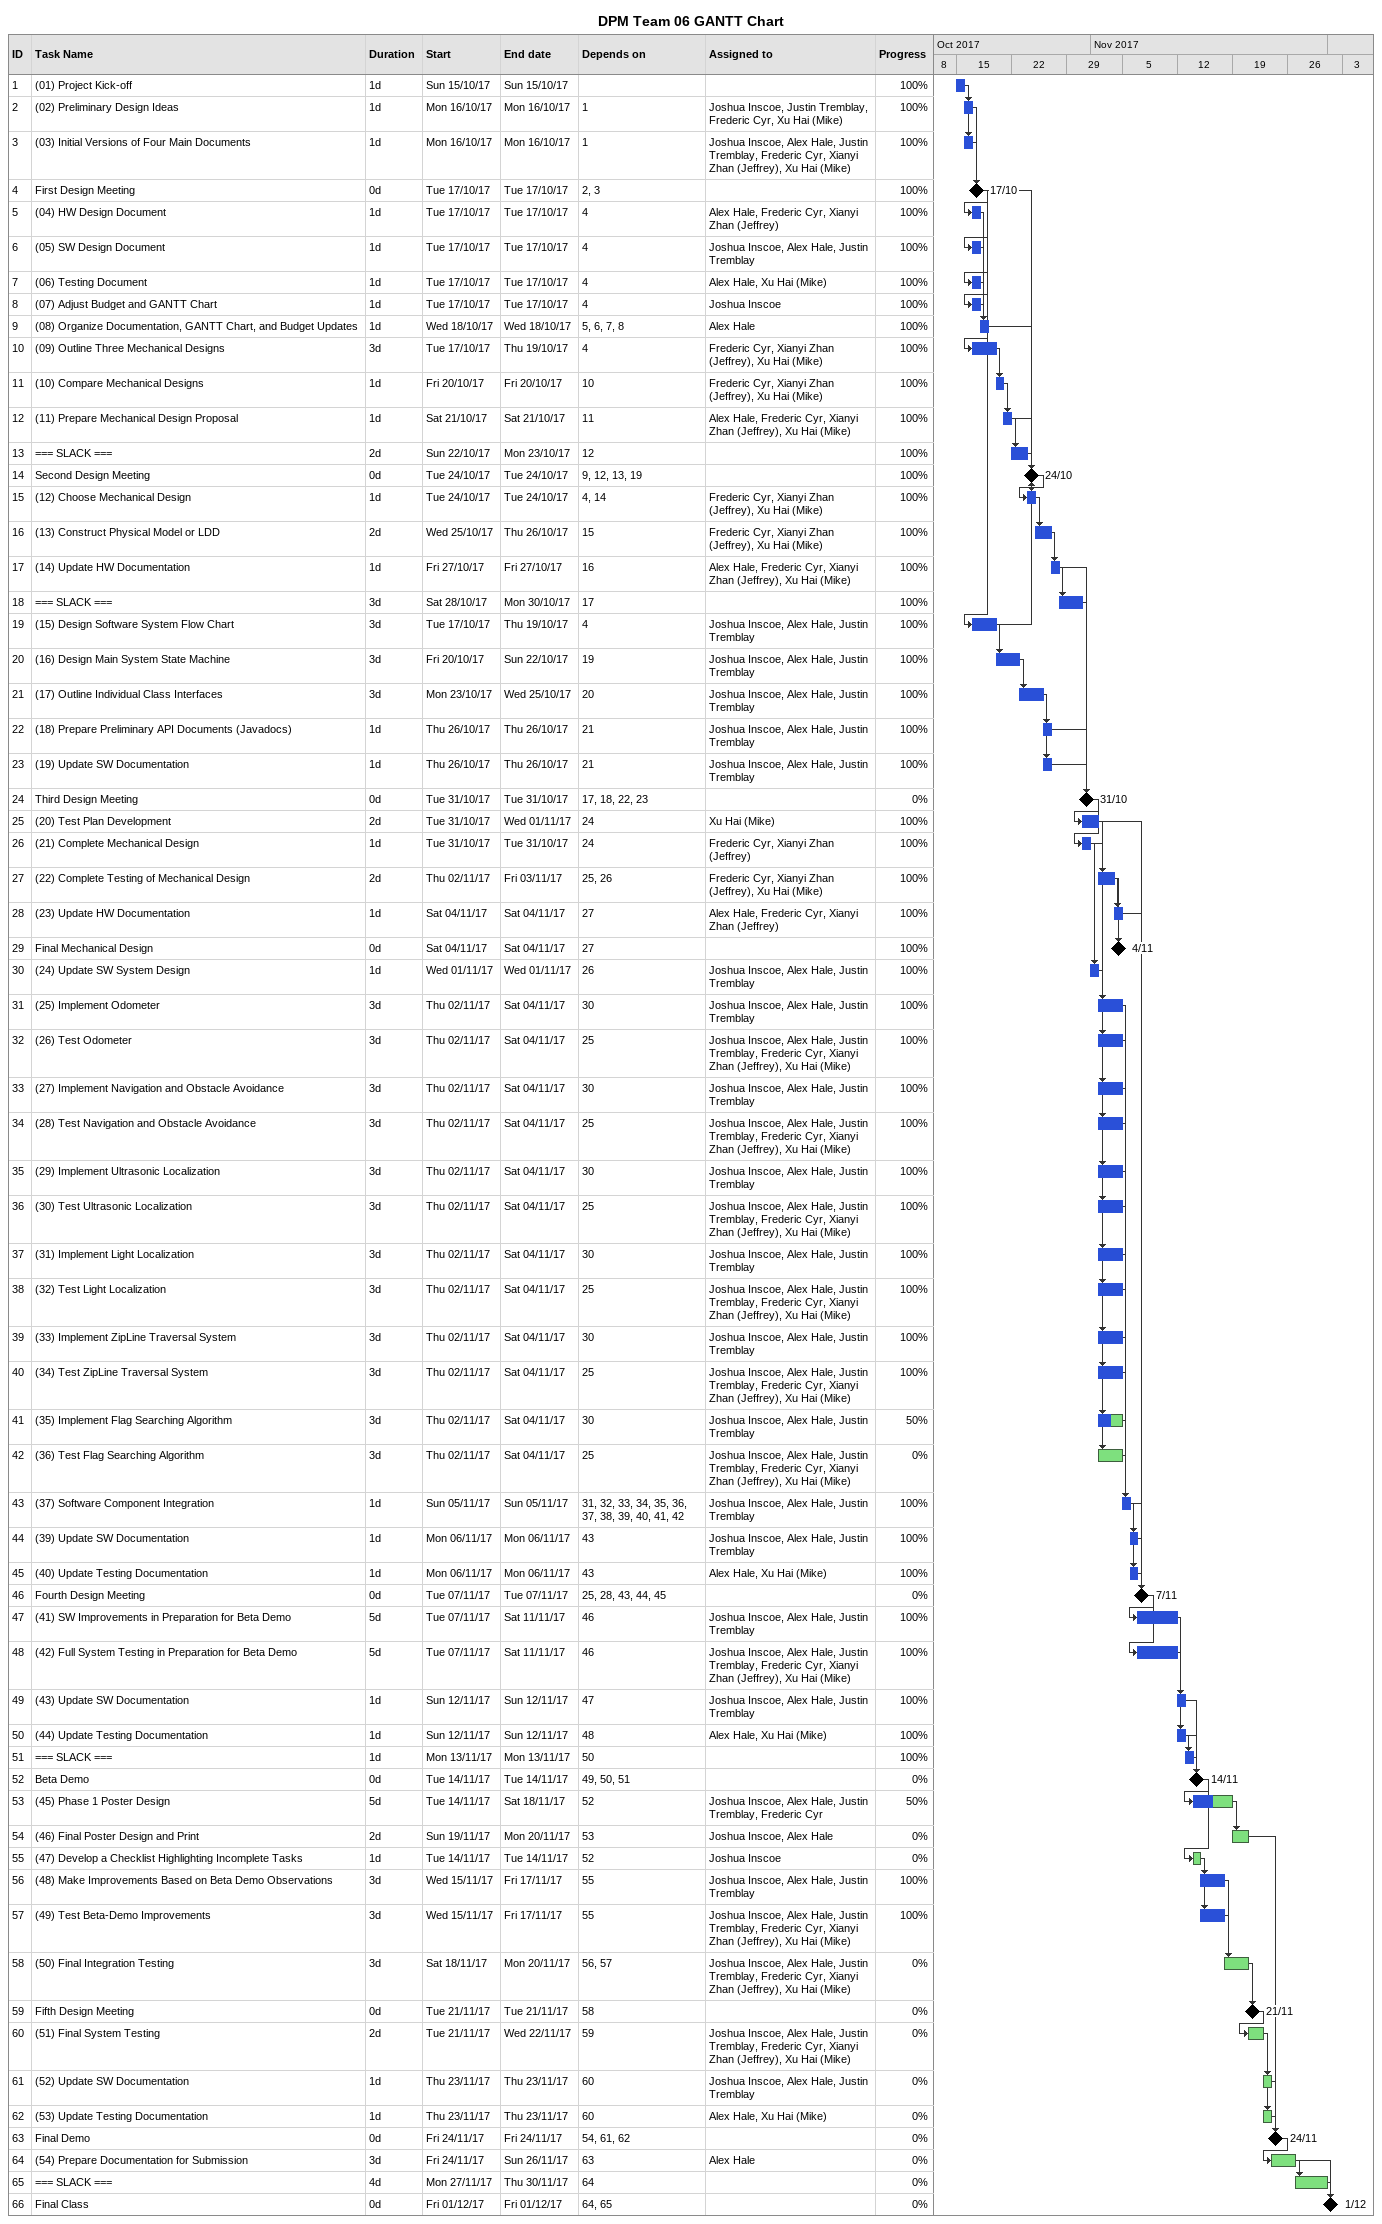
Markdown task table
DPM Team 06 GANTT Chart

| ID | Task | Duration | Start | Finish | Predecessors | Resources | % complete |
|---|---|---|---|---|---|---|---|
| 1 | (01) Project Kick-off | 1d | 2017-10-15 | 2017-10-15 |  |  | 100 |
| 2 | (02) Preliminary Design Ideas | 1d | 2017-10-16 | 2017-10-16 | 1 | Joshua Inscoe, Justin Tremblay, Frederic Cyr, Xu Hai (Mike) | 100 |
| 3 | (03) Initial Versions of Four Main Documents | 1d | 2017-10-16 | 2017-10-16 | 1 | Joshua Inscoe, Alex Hale, Justin Tremblay, Frederic Cyr, Xianyi Zhan (Jeffrey), Xu Hai (Mike) | 100 |
| 4 | First Design Meeting | 0d | 2017-10-17 | 2017-10-17 | 2, 3 |  | 100 |
| 5 | (04) HW Design Document | 1d | 2017-10-17 | 2017-10-17 | 4 | Alex Hale, Frederic Cyr, Xianyi Zhan (Jeffrey) | 100 |
| 6 | (05) SW Design Document | 1d | 2017-10-17 | 2017-10-17 | 4 | Joshua Inscoe, Alex Hale, Justin Tremblay | 100 |
| 7 | (06) Testing Document | 1d | 2017-10-17 | 2017-10-17 | 4 | Alex Hale, Xu Hai (Mike) | 100 |
| 8 | (07) Adjust Budget and GANTT Chart | 1d | 2017-10-17 | 2017-10-17 | 4 | Joshua Inscoe | 100 |
| 9 | (08) Organize Documentation, GANTT Chart, and Budget Updates | 1d | 2017-10-18 | 2017-10-18 | 5, 6, 7, 8 | Alex Hale | 100 |
| 10 | (09) Outline Three Mechanical Designs | 3d | 2017-10-17 | 2017-10-19 | 4 | Frederic Cyr, Xianyi Zhan (Jeffrey), Xu Hai (Mike) | 100 |
| 11 | (10) Compare Mechanical Designs | 1d | 2017-10-20 | 2017-10-20 | 10 | Frederic Cyr, Xianyi Zhan (Jeffrey), Xu Hai (Mike) | 100 |
| 12 | (11) Prepare Mechanical Design Proposal | 1d | 2017-10-21 | 2017-10-21 | 11 | Alex Hale, Frederic Cyr, Xianyi Zhan (Jeffrey), Xu Hai (Mike) | 100 |
| 13 | === SLACK === | 2d | 2017-10-22 | 2017-10-23 | 12 |  | 100 |
| 14 | Second Design Meeting | 0d | 2017-10-24 | 2017-10-24 | 9, 12, 13, 19 |  | 100 |
| 15 | (12) Choose Mechanical Design | 1d | 2017-10-24 | 2017-10-24 | 4, 14 | Frederic Cyr, Xianyi Zhan (Jeffrey), Xu Hai (Mike) | 100 |
| 16 | (13) Construct Physical Model or LDD | 2d | 2017-10-25 | 2017-10-26 | 15 | Frederic Cyr, Xianyi Zhan (Jeffrey), Xu Hai (Mike) | 100 |
| 17 | (14) Update HW Documentation | 1d | 2017-10-27 | 2017-10-27 | 16 | Alex Hale, Frederic Cyr, Xianyi Zhan (Jeffrey), Xu Hai (Mike) | 100 |
| 18 | === SLACK === | 3d | 2017-10-28 | 2017-10-30 | 17 |  | 100 |
| 19 | (15) Design Software System Flow Chart | 3d | 2017-10-17 | 2017-10-19 | 4 | Joshua Inscoe, Alex Hale, Justin Tremblay | 100 |
| 20 | (16) Design Main System State Machine | 3d | 2017-10-20 | 2017-10-22 | 19 | Joshua Inscoe, Alex Hale, Justin Tremblay | 100 |
| 21 | (17) Outline Individual Class Interfaces | 3d | 2017-10-23 | 2017-10-25 | 20 | Joshua Inscoe, Alex Hale, Justin Tremblay | 100 |
| 22 | (18) Prepare Preliminary API Documents (Javadocs) | 1d | 2017-10-26 | 2017-10-26 | 21 | Joshua Inscoe, Alex Hale, Justin Tremblay | 100 |
| 23 | (19) Update SW Documentation | 1d | 2017-10-26 | 2017-10-26 | 21 | Joshua Inscoe, Alex Hale, Justin Tremblay | 100 |
| 24 | Third Design Meeting | 0d | 2017-10-31 | 2017-10-31 | 17, 18, 22, 23 |  | 0 |
| 25 | (20) Test Plan Development | 2d | 2017-10-31 | 2017-11-01 | 24 | Xu Hai (Mike) | 100 |
| 26 | (21) Complete Mechanical Design | 1d | 2017-10-31 | 2017-10-31 | 24 | Frederic Cyr, Xianyi Zhan (Jeffrey) | 100 |
| 27 | (22) Complete Testing of Mechanical Design | 2d | 2017-11-02 | 2017-11-03 | 25, 26 | Frederic Cyr, Xianyi Zhan (Jeffrey), Xu Hai (Mike) | 100 |
| 28 | (23) Update HW Documentation | 1d | 2017-11-04 | 2017-11-04 | 27 | Alex Hale, Frederic Cyr, Xianyi Zhan (Jeffrey) | 100 |
| 29 | Final Mechanical Design | 0d | 2017-11-04 | 2017-11-04 | 27 |  | 100 |
| 30 | (24) Update SW System Design | 1d | 2017-11-01 | 2017-11-01 | 26 | Joshua Inscoe, Alex Hale, Justin Tremblay | 100 |
| 31 | (25) Implement Odometer | 3d | 2017-11-02 | 2017-11-04 | 30 | Joshua Inscoe, Alex Hale, Justin Tremblay | 100 |
| 32 | (26) Test Odometer | 3d | 2017-11-02 | 2017-11-04 | 25 | Joshua Inscoe, Alex Hale, Justin Tremblay, Frederic Cyr, Xianyi Zhan (Jeffrey), Xu Hai (Mike) | 100 |
| 33 | (27) Implement Navigation and Obstacle Avoidance | 3d | 2017-11-02 | 2017-11-04 | 30 | Joshua Inscoe, Alex Hale, Justin Tremblay | 100 |
| 34 | (28) Test Navigation and Obstacle Avoidance | 3d | 2017-11-02 | 2017-11-04 | 25 | Joshua Inscoe, Alex Hale, Justin Tremblay, Frederic Cyr, Xianyi Zhan (Jeffrey), Xu Hai (Mike) | 100 |
| 35 | (29) Implement Ultrasonic Localization | 3d | 2017-11-02 | 2017-11-04 | 30 | Joshua Inscoe, Alex Hale, Justin Tremblay | 100 |
| 36 | (30) Test Ultrasonic Localization | 3d | 2017-11-02 | 2017-11-04 | 25 | Joshua Inscoe, Alex Hale, Justin Tremblay, Frederic Cyr, Xianyi Zhan (Jeffrey), Xu Hai (Mike) | 100 |
| 37 | (31) Implement Light Localization | 3d | 2017-11-02 | 2017-11-04 | 30 | Joshua Inscoe, Alex Hale, Justin Tremblay | 100 |
| 38 | (32) Test Light Localization | 3d | 2017-11-02 | 2017-11-04 | 25 | Joshua Inscoe, Alex Hale, Justin Tremblay, Frederic Cyr, Xianyi Zhan (Jeffrey), Xu Hai (Mike) | 100 |
| 39 | (33) Implement ZipLine Traversal System | 3d | 2017-11-02 | 2017-11-04 | 30 | Joshua Inscoe, Alex Hale, Justin Tremblay | 100 |
| 40 | (34) Test ZipLine Traversal System | 3d | 2017-11-02 | 2017-11-04 | 25 | Joshua Inscoe, Alex Hale, Justin Tremblay, Frederic Cyr, Xianyi Zhan (Jeffrey), Xu Hai (Mike) | 100 |
| 41 | (35) Implement Flag Searching Algorithm | 3d | 2017-11-02 | 2017-11-04 | 30 | Joshua Inscoe, Alex Hale, Justin Tremblay | 50 |
| 42 | (36) Test Flag Searching Algorithm | 3d | 2017-11-02 | 2017-11-04 | 25 | Joshua Inscoe, Alex Hale, Justin Tremblay, Frederic Cyr, Xianyi Zhan (Jeffrey), Xu Hai (Mike) | 0 |
| 43 | (37) Software Component Integration | 1d | 2017-11-05 | 2017-11-05 | 31, 32, 33, 34, 35, 36, 37, 38, 39, 40, 41, 42 | Joshua Inscoe, Alex Hale, Justin Tremblay | 100 |
| 44 | (39) Update SW Documentation | 1d | 2017-11-06 | 2017-11-06 | 43 | Joshua Inscoe, Alex Hale, Justin Tremblay | 100 |
| 45 | (40) Update Testing Documentation | 1d | 2017-11-06 | 2017-11-06 | 43 | Alex Hale, Xu Hai (Mike) | 100 |
| 46 | Fourth Design Meeting | 0d | 2017-11-07 | 2017-11-07 | 25, 28, 43, 44, 45 |  | 0 |
| 47 | (41) SW Improvements in Preparation for Beta Demo | 5d | 2017-11-07 | 2017-11-11 | 46 | Joshua Inscoe, Alex Hale, Justin Tremblay | 100 |
| 48 | (42) Full System Testing in Preparation for Beta Demo | 5d | 2017-11-07 | 2017-11-11 | 46 | Joshua Inscoe, Alex Hale, Justin Tremblay, Frederic Cyr, Xianyi Zhan (Jeffrey), Xu Hai (Mike) | 100 |
| 49 | (43) Update SW Documentation | 1d | 2017-11-12 | 2017-11-12 | 47 | Joshua Inscoe, Alex Hale, Justin Tremblay | 100 |
| 50 | (44) Update Testing Documentation | 1d | 2017-11-12 | 2017-11-12 | 48 | Alex Hale, Xu Hai (Mike) | 100 |
| 51 | === SLACK === | 1d | 2017-11-13 | 2017-11-13 | 50 |  | 100 |
| 52 | Beta Demo | 0d | 2017-11-14 | 2017-11-14 | 49, 50, 51 |  | 0 |
| 53 | (45) Phase 1 Poster Design | 5d | 2017-11-14 | 2017-11-18 | 52 | Joshua Inscoe, Alex Hale, Justin Tremblay, Frederic Cyr | 50 |
| 54 | (46) Final Poster Design and Print | 2d | 2017-11-19 | 2017-11-20 | 53 | Joshua Inscoe, Alex Hale | 0 |
| 55 | (47) Develop a Checklist Highlighting Incomplete Tasks | 1d | 2017-11-14 | 2017-11-14 | 52 | Joshua Inscoe | 0 |
| 56 | (48) Make Improvements Based on Beta Demo Observations | 3d | 2017-11-15 | 2017-11-17 | 55 | Joshua Inscoe, Alex Hale, Justin Tremblay | 100 |
| 57 | (49) Test Beta-Demo Improvements | 3d | 2017-11-15 | 2017-11-17 | 55 | Joshua Inscoe, Alex Hale, Justin Tremblay, Frederic Cyr, Xianyi Zhan (Jeffrey), Xu Hai (Mike) | 100 |
| 58 | (50) Final Integration Testing | 3d | 2017-11-18 | 2017-11-20 | 56, 57 | Joshua Inscoe, Alex Hale, Justin Tremblay, Frederic Cyr, Xianyi Zhan (Jeffrey), Xu Hai (Mike) | 0 |
| 59 | Fifth Design Meeting | 0d | 2017-11-21 | 2017-11-21 | 58 |  | 0 |
| 60 | (51) Final System Testing | 2d | 2017-11-21 | 2017-11-22 | 59 | Joshua Inscoe, Alex Hale, Justin Tremblay, Frederic Cyr, Xianyi Zhan (Jeffrey), Xu Hai (Mike) | 0 |
| 61 | (52) Update SW Documentation | 1d | 2017-11-23 | 2017-11-23 | 60 | Joshua Inscoe, Alex Hale, Justin Tremblay | 0 |
| 62 | (53) Update Testing Documentation | 1d | 2017-11-23 | 2017-11-23 | 60 | Alex Hale, Xu Hai (Mike) | 0 |
| 63 | Final Demo | 0d | 2017-11-24 | 2017-11-24 | 54, 61, 62 |  | 0 |
| 64 | (54) Prepare Documentation for Submission | 3d | 2017-11-24 | 2017-11-26 | 63 | Alex Hale | 0 |
| 65 | === SLACK === | 4d | 2017-11-27 | 2017-11-30 | 64 |  | 0 |
| 66 | Final Class | 0d | 2017-12-01 | 2017-12-01 | 64, 65 |  | 0 |
